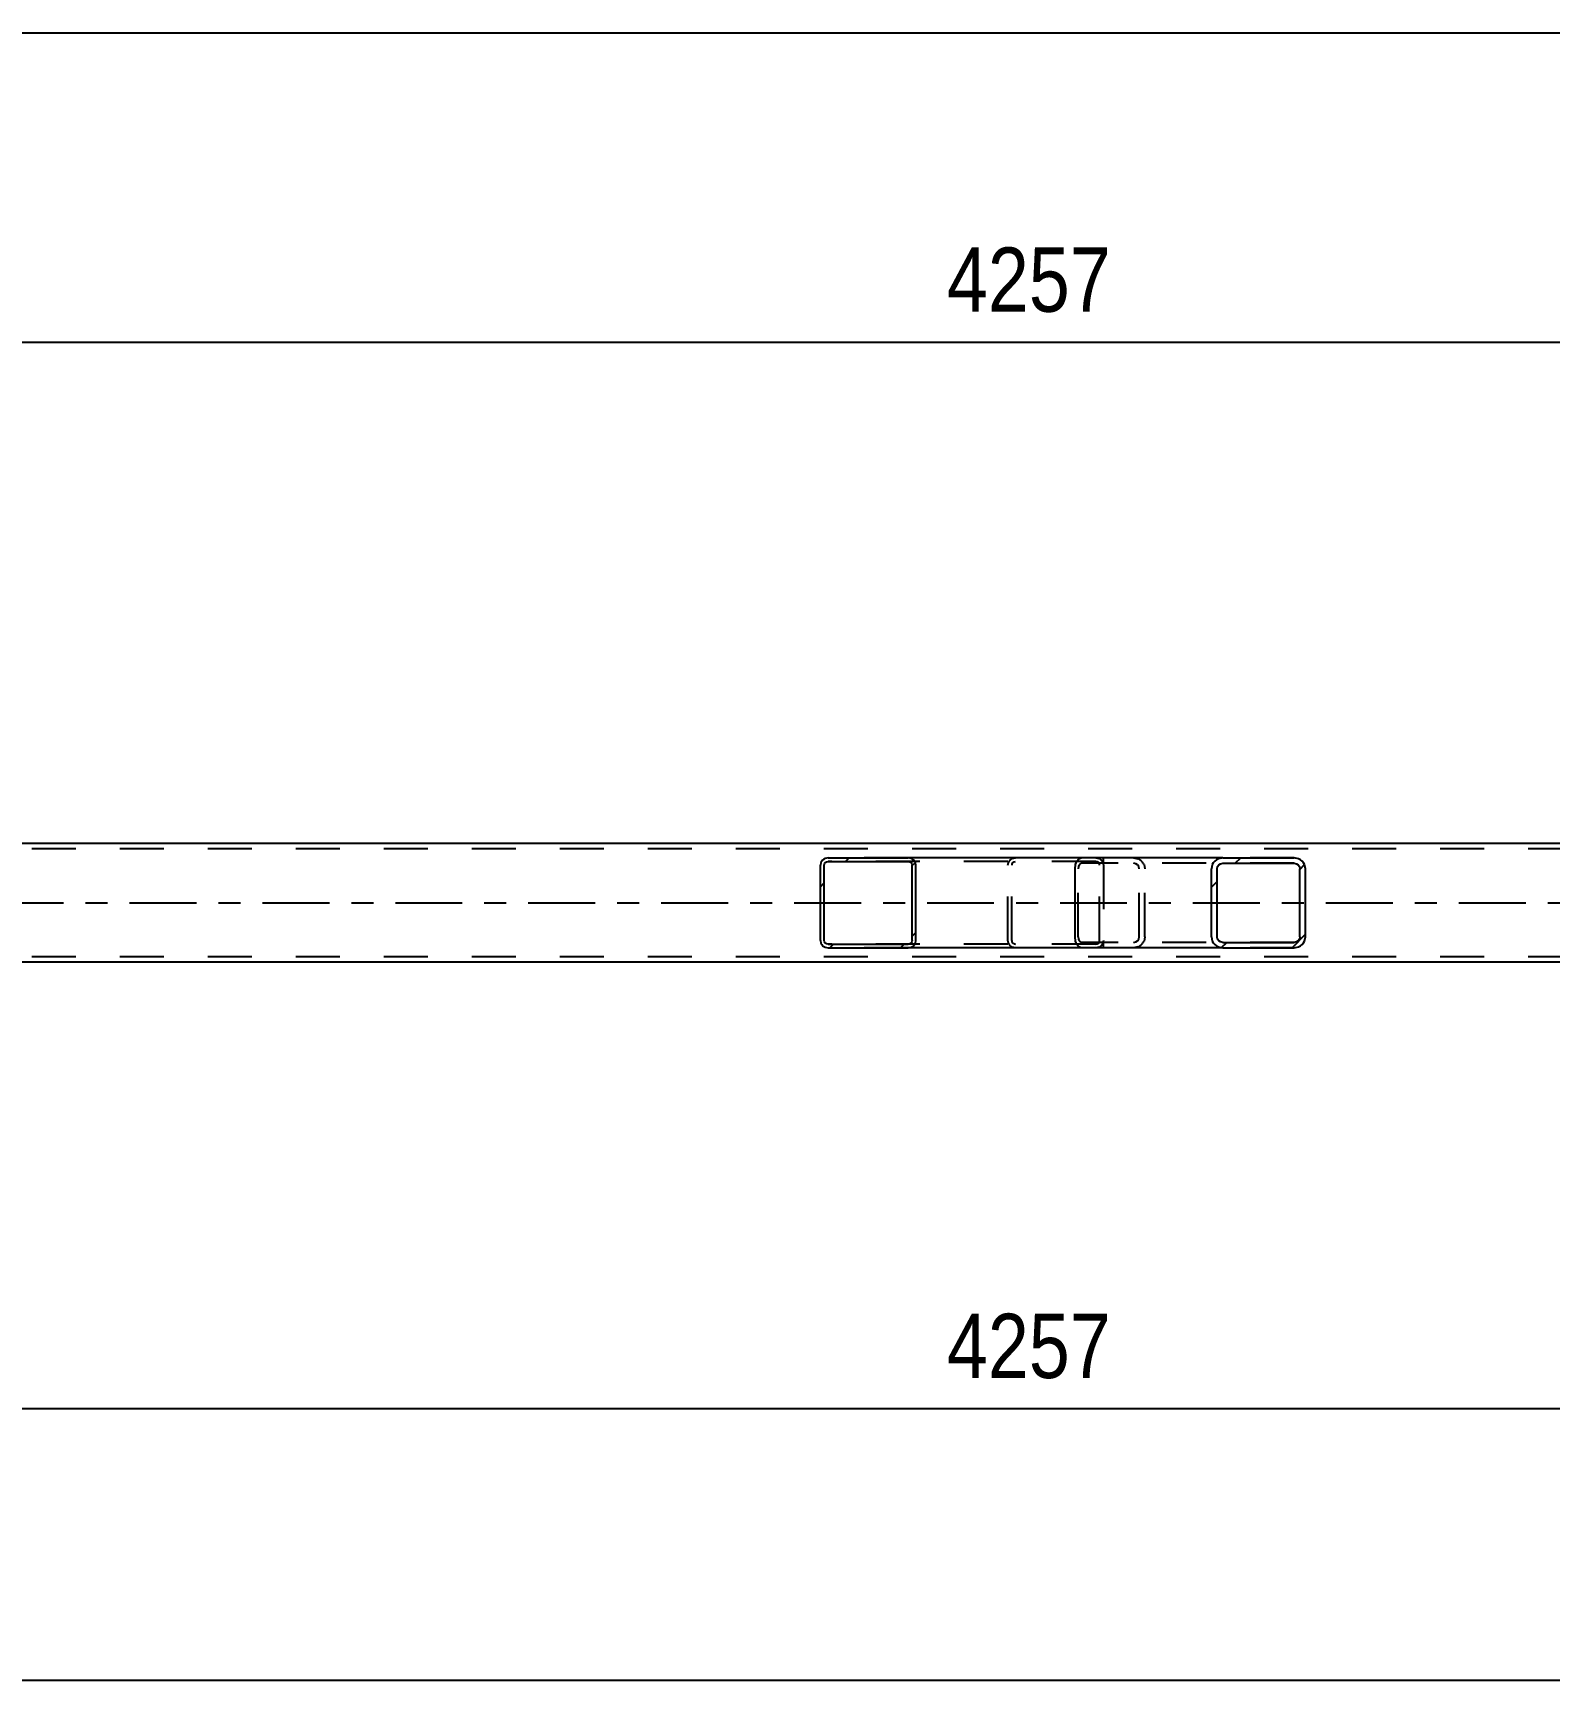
# Model space of a CAD drawing. Header units: millimetres. Extents: x -91 to 750, y -418 to 176.
# Drawn here: x 219.3 to 286.8, y -254.8 to -181.5 of the extents above; entities that cross this region are included whole.
import ezdxf

# ---------------------------------------------------------------- set-up
doc = ezdxf.new("R2010")
doc.units = ezdxf.units.MM
doc.linetypes.add('DXK_LINE_DOT2', pattern=[3.9198, 1.9599, -1.9599])
doc.linetypes.add('DXK_LINE_DOT3', pattern=[5.9187, 2.979, -0.9799, 0.9799, -0.9799])
doc.styles.add('Arial Narrow', font='ARIALN.TTF', dxfattribs={"height": 0.2})

# ---------------------------------------------------------------- blocks, each defined once
blk = doc.blocks.new('Part-814185736-5416 - 5375')
at = {"linetype": 'Continuous'}
h = blk.add_hatch(dxfattribs=at)
h.set_pattern_fill('', scale=0.7, style=0, pattern_type=0)
h.set_pattern_definition([(45, (258.594, -218.401), (-1.57154, 1.57154), [])])
h.paths.add_polyline_path([(258.62, -218.523), (258.594, -218.401), (258.52, -218.297), (258.41, -218.228), (258.279, -218.203), (254.704, -218.203), (254.573, -218.228), (254.463, -218.297), (254.389, -218.401), (254.363, -218.523), (254.363, -221.883), (254.389, -222.006), (254.463, -222.11), (254.573, -222.179), (254.704, -222.203), (258.279, -222.203), (258.41, -222.179), (258.52, -222.11), (258.594, -222.006), (258.62, -221.883)])
h.paths.add_polyline_path([(258.437, -221.945), (258.4, -221.997), (258.344, -222.031), (258.279, -222.043), (254.704, -222.043), (254.639, -222.031), (254.583, -221.997), (254.546, -221.945), (254.533, -221.883), (254.533, -218.523), (254.546, -218.462), (254.583, -218.41), (254.639, -218.376), (254.704, -218.363), (258.279, -218.363), (258.344, -218.376), (258.4, -218.41), (258.437, -218.462), (258.45, -218.523), (258.45, -221.883)])
at = {"color": 2, "linetype": 'Continuous'}
for p, q in [((254.389, -218.401), (254.363, -218.523)), ((254.363, -221.883), (254.363, -218.523)), ((254.533, -218.523), (254.546, -218.462)), ((254.533, -221.883), (254.533, -218.523)), ((254.546, -218.462), (254.583, -218.41)), ((254.704, -218.203), (254.573, -218.228)), ((254.583, -218.41), (254.639, -218.376)), ((254.639, -218.376), (254.704, -218.363)), ((254.704, -218.203), (258.279, -218.203)), ((254.704, -218.363), (258.279, -218.363)), ((265.977, -218.203), (258.279, -218.203)), ((258.41, -218.228), (258.279, -218.203)), ((258.279, -218.363), (258.344, -218.376)), ((258.344, -218.376), (258.4, -218.41)), ((258.4, -218.41), (258.437, -218.462)), ((258.437, -218.462), (258.45, -218.523)), ((258.45, -221.883), (258.45, -218.523)), ((258.62, -218.523), (258.594, -218.401)), ((258.62, -221.883), (258.62, -218.523)), ((254.363, -221.883), (254.389, -222.006)), ((254.546, -221.945), (254.533, -221.883)), ((254.583, -221.997), (254.546, -221.945)), ((254.573, -222.179), (254.704, -222.203)), ((254.639, -222.031), (254.583, -221.997)), ((254.704, -222.043), (254.639, -222.031)), ((254.704, -222.043), (258.279, -222.043)), ((254.704, -222.203), (258.279, -222.203)), ((258.344, -222.031), (258.279, -222.043)), ((258.279, -222.203), (258.41, -222.179)), ((265.977, -222.203), (258.279, -222.203)), ((258.4, -221.997), (258.344, -222.031)), ((258.437, -221.945), (258.4, -221.997)), ((258.45, -221.883), (258.437, -221.945)), ((258.594, -222.006), (258.62, -221.883))]:
    blk.add_line(p, q, dxfattribs=at)
at = {"color": 7, "linetype": 'DXK_LINE_DOT2'}
for p, q in [((258.279, -218.203), (254.704, -218.203)), ((266.629, -218.363), (254.704, -218.363)), ((262.712, -218.523), (262.738, -218.401)), ((262.712, -221.883), (262.712, -218.523)), ((262.896, -218.462), (262.883, -218.523)), ((262.883, -221.883), (262.883, -218.523)), ((262.933, -218.41), (262.896, -218.462)), ((262.923, -218.228), (263.053, -218.203)), ((262.933, -218.41), (262.947, -218.401)), ((262.947, -218.401), (262.988, -218.376)), ((262.988, -218.376), (263.053, -218.363)), ((266.629, -218.203), (265.977, -218.203)), ((266.629, -218.203), (266.759, -218.228)), ((266.694, -218.376), (266.629, -218.363)), ((266.749, -218.41), (266.694, -218.376)), ((266.786, -218.462), (266.749, -218.41)), ((266.799, -218.523), (266.786, -218.462)), ((266.799, -221.883), (266.799, -218.523)), ((266.943, -218.401), (266.969, -218.523)), ((266.969, -218.523), (266.969, -221.883)), ((266.629, -222.043), (254.704, -222.043)), ((258.279, -222.203), (254.704, -222.203)), ((262.738, -222.006), (262.712, -221.883)), ((262.883, -221.883), (262.896, -221.945)), ((262.896, -221.945), (262.933, -221.997)), ((263.053, -222.203), (262.923, -222.179)), ((262.933, -221.997), (262.947, -222.006)), ((262.947, -222.006), (262.988, -222.031)), ((262.988, -222.031), (263.053, -222.043)), ((266.629, -222.203), (265.977, -222.203)), ((266.629, -222.043), (266.694, -222.031)), ((266.759, -222.179), (266.629, -222.203)), ((266.694, -222.031), (266.749, -221.997)), ((266.749, -221.997), (266.786, -221.945)), ((266.786, -221.945), (266.799, -221.883)), ((266.969, -221.883), (266.943, -222.006))]:
    blk.add_line(p, q, dxfattribs=at)
at = {"color": 2, "linetype": 'Continuous'}
for centre, start, end in [((254.691, -218.537), 110.75831, 155.68004), ((258.292, -218.537), 24.31996, 69.24169), ((254.691, -221.87), 204.31996, 249.24169), ((258.292, -221.87), 290.75831, 335.68004)]:
    blk.add_arc(centre, 0.331, start, end, dxfattribs=at)
at = {"color": 7, "linetype": 'DXK_LINE_DOT2'}
for centre, start, end in [((263.04, -218.537), 110.75831, 155.68004), ((266.642, -218.537), 24.31996, 69.24168), ((263.04, -221.87), 204.31996, 249.24168), ((266.642, -221.87), 290.75831, 335.68004)]:
    blk.add_arc(centre, 0.331, start, end, dxfattribs=at)
blk = doc.blocks.new('Part-814185736-5546 - 5375')
at = {"linetype": 'Continuous'}
h = blk.add_hatch(dxfattribs=at)
h.set_pattern_fill('', scale=0.7, style=0, pattern_type=0)
h.set_pattern_definition([(45, (275.926, -218.4998), (-1.57154, 1.57154), [])])
h.paths.add_polyline_path([(275.964, -218.683), (275.926, -218.5), (275.817, -218.344), (275.654, -218.24), (275.461, -218.203), (272.277, -218.203), (272.085, -218.24), (271.922, -218.344), (271.813, -218.5), (271.774, -218.683), (271.774, -221.723), (271.813, -221.907), (271.922, -222.063), (272.085, -222.167), (272.277, -222.203), (275.461, -222.203), (275.654, -222.167), (275.817, -222.063), (275.926, -221.907), (275.964, -221.723)])
h.paths.add_polyline_path([(275.694, -221.815), (275.639, -221.893), (275.558, -221.945), (275.461, -221.963), (272.277, -221.963), (272.181, -221.945), (272.099, -221.893), (272.045, -221.815), (272.026, -221.723), (272.026, -218.683), (272.045, -218.592), (272.099, -218.514), (272.181, -218.462), (272.277, -218.443), (275.461, -218.443), (275.558, -218.462), (275.639, -218.514), (275.694, -218.592), (275.713, -218.683), (275.713, -221.723)])
at = {"color": 2, "linetype": 'Continuous'}
for p, q in [((265.706, -218.683), (265.727, -218.5)), ((265.727, -218.5), (265.785, -218.344)), ((265.785, -218.344), (265.873, -218.24)), ((265.873, -218.24), (265.977, -218.203)), ((272.277, -218.203), (265.977, -218.203)), ((271.813, -218.5), (271.774, -218.683)), ((272.045, -218.592), (272.099, -218.514)), ((272.277, -218.203), (272.085, -218.24)), ((272.099, -218.514), (272.181, -218.462)), ((272.181, -218.462), (272.277, -218.443)), ((272.277, -218.203), (275.461, -218.203)), ((272.277, -218.443), (275.461, -218.443)), ((275.654, -218.24), (275.461, -218.203)), ((275.461, -218.443), (275.558, -218.462)), ((275.558, -218.462), (275.639, -218.514)), ((275.639, -218.514), (275.694, -218.592)), ((275.964, -218.683), (275.926, -218.5)), ((265.706, -221.723), (265.706, -218.683)), ((271.774, -221.723), (271.774, -218.683)), ((272.026, -218.683), (272.045, -218.592)), ((272.026, -221.723), (272.026, -218.683)), ((275.694, -218.592), (275.713, -218.683)), ((275.713, -221.723), (275.713, -218.683)), ((275.964, -221.723), (275.964, -218.683)), ((265.727, -221.907), (265.706, -221.723)), ((265.785, -222.063), (265.727, -221.907)), ((265.873, -222.167), (265.785, -222.063)), ((265.977, -222.203), (265.873, -222.167)), ((272.277, -222.203), (265.977, -222.203)), ((271.774, -221.723), (271.813, -221.907)), ((272.045, -221.815), (272.026, -221.723)), ((272.099, -221.893), (272.045, -221.815)), ((272.085, -222.167), (272.277, -222.203)), ((272.181, -221.945), (272.099, -221.893)), ((272.277, -221.963), (272.181, -221.945)), ((272.277, -221.963), (275.461, -221.963)), ((272.277, -222.203), (275.461, -222.203)), ((275.558, -221.945), (275.461, -221.963)), ((275.461, -222.203), (275.654, -222.167)), ((275.639, -221.893), (275.558, -221.945)), ((275.694, -221.815), (275.639, -221.893)), ((275.713, -221.723), (275.694, -221.815)), ((275.926, -221.907), (275.964, -221.723))]:
    blk.add_line(p, q, dxfattribs=at)
at = {"color": 7, "linetype": 'DXK_LINE_DOT2'}
for p, q in [((265.881, -218.514), (265.852, -218.592)), ((265.925, -218.462), (265.881, -218.514)), ((265.977, -218.443), (265.925, -218.462)), ((275.461, -218.443), (265.977, -218.443)), ((266.969, -218.443), (266.969, -218.203)), ((268.311, -218.203), (268.504, -218.24)), ((268.407, -218.462), (268.311, -218.443)), ((268.489, -218.514), (268.407, -218.462)), ((268.544, -218.592), (268.489, -218.514)), ((268.776, -218.5), (268.814, -218.683)), ((275.461, -218.203), (272.277, -218.203)), ((265.852, -218.592), (265.841, -218.683)), ((265.841, -221.723), (265.841, -218.683)), ((268.563, -218.683), (268.544, -218.592)), ((268.563, -221.723), (268.563, -218.683)), ((268.814, -221.723), (268.814, -218.683)), ((265.841, -221.723), (265.852, -221.815)), ((265.852, -221.815), (265.881, -221.893)), ((265.881, -221.893), (265.925, -221.945)), ((265.925, -221.945), (265.977, -221.963)), ((275.461, -221.963), (265.977, -221.963)), ((266.969, -222.203), (266.969, -221.963)), ((268.311, -221.963), (268.407, -221.945)), ((268.504, -222.167), (268.311, -222.203)), ((268.407, -221.945), (268.489, -221.893)), ((268.489, -221.893), (268.544, -221.815)), ((268.544, -221.815), (268.563, -221.723)), ((268.814, -221.723), (268.776, -221.907)), ((275.461, -222.203), (272.277, -222.203))]:
    blk.add_line(p, q, dxfattribs=at)
for centre, start, end in [((268.326, -218.699), 23.84941, 68.8059), ((268.326, -221.708), 291.1941, 336.15059)]:
    blk.add_arc(centre, 0.492, start, end, dxfattribs=at)
at = {"color": 2, "linetype": 'Continuous'}
for centre, start, end in [((272.263, -218.699), 111.1941, 156.15059), ((275.476, -218.699), 23.84941, 68.8059), ((272.263, -221.708), 203.84941, 248.8059), ((275.476, -221.708), 291.1941, 336.15059)]:
    blk.add_arc(centre, 0.492, start, end, dxfattribs=at)
blk = doc.blocks.new('Part-814185736-5551 - 5375')
at = {"color": 7, "linetype": 'DXK_LINE_DOT2'}
for p, q in [((617.106, -217.803), (40.124, -217.803)), ((617.106, -222.603), (40.124, -222.603))]:
    blk.add_line(p, q, dxfattribs=at)
at = {"color": 2, "linetype": 'Continuous'}
for p, q in [((347.987, -217.563), (183.719, -217.563)), ((347.987, -222.843), (183.719, -222.843))]:
    blk.add_line(p, q, dxfattribs=at)
at = {"color": 7, "linetype": 'DXK_LINE_DOT3'}
blk.add_line((40.124, -220.203), (617.106, -220.203), dxfattribs=at)
blk = doc.blocks.new('StraightDimension-814185736-5697 - 5375')
at = {"color": 7, "linetype": 'Continuous'}
for p, q in [((178.519, -208.163), (178.519, -186.619)), ((348.787, -208.163), (348.787, -186.619)), ((180.019, -194.632), (177.019, -195.832)), ((347.287, -195.832), (350.287, -194.632)), ((178.519, -195.232), (348.787, -195.232))]:
    blk.add_line(p, q, dxfattribs=at)
at = {"color": 0}
blk.add_wipeout([(267.909, -194.482), (267.909, -190.282), (259.397, -190.282), (259.397, -194.482)], dxfattribs=at)
at = {"color": 3, "style": 'Arial Narrow'}
blk.add_text('4257', height=2.8633, dxfattribs=at).set_placement((259.997, -193.882))
at = {"color": 0, "linetype": 'Continuous'}
blk.add_wipeout([(348.187, -186.019), (343.987, -186.019), (343.987, -194.532), (348.187, -194.532)], dxfattribs=at)
at = {"color": 3, "linetype": 'Continuous', "style": 'Arial Narrow'}
blk.add_text('8362', height=2.8633, rotation=90.00021, dxfattribs=at).set_placement((347.587, -193.932))
blk = doc.blocks.new('StraightDimension-814185736-5741 - 5375')
at = {"color": 7, "linetype": 'Continuous'}
for p, q in [((178.519, -232.246), (178.519, -251.327)), ((348.787, -232.246), (348.787, -251.327)), ((180.019, -242.115), (177.019, -243.315)), ((178.519, -242.715), (348.787, -242.715)), ((347.287, -243.315), (350.287, -242.115))]:
    blk.add_line(p, q, dxfattribs=at)
at = {"color": 0}
blk.add_wipeout([(267.909, -241.965), (267.909, -237.765), (259.397, -237.765), (259.397, -241.965)], dxfattribs=at)
at = {"color": 3, "style": 'Arial Narrow'}
blk.add_text('4257', height=2.8633, dxfattribs=at).set_placement((259.997, -241.365))
at = {"color": 0, "linetype": 'Continuous'}
blk.add_wipeout([(348.187, -243.415), (343.987, -243.415), (343.987, -251.927), (348.187, -251.927)], dxfattribs=at)
at = {"color": 3, "linetype": 'Continuous', "style": 'Arial Narrow'}
blk.add_text('8362', height=2.8633, rotation=90.00021, dxfattribs=at).set_placement((347.587, -251.327))
blk = doc.blocks.new('StraightDimension-814185736-5769 - 5375')
at = {"color": 7, "linetype": 'Continuous'}
blk.add_line((29.264, -254.814), (627.966, -254.814), dxfattribs=at)
blk = doc.blocks.new('StraightDimension-814185736-7778 - 5375')
at = {"color": 7, "linetype": 'Continuous'}
blk.add_line((29.904, -181.465), (627.326, -181.465), dxfattribs=at)

msp = doc.modelspace()

# ---------------------------------------------------------------- block references
for name in ['StraightDimension-814185736-5697 - 5375', 'Part-814185736-5551 - 5375', 'Part-814185736-5416 - 5375', 'Part-814185736-5546 - 5375', 'StraightDimension-814185736-5741 - 5375']:
    msp.add_blockref(name, (0, 0))

# ---------------------------------------------------------------- next in the draw order: block references
for name in ['StraightDimension-814185736-7778 - 5375', 'StraightDimension-814185736-5769 - 5375']:
    msp.add_blockref(name, (0, 0))

doc.saveas('drawing.dxf')
